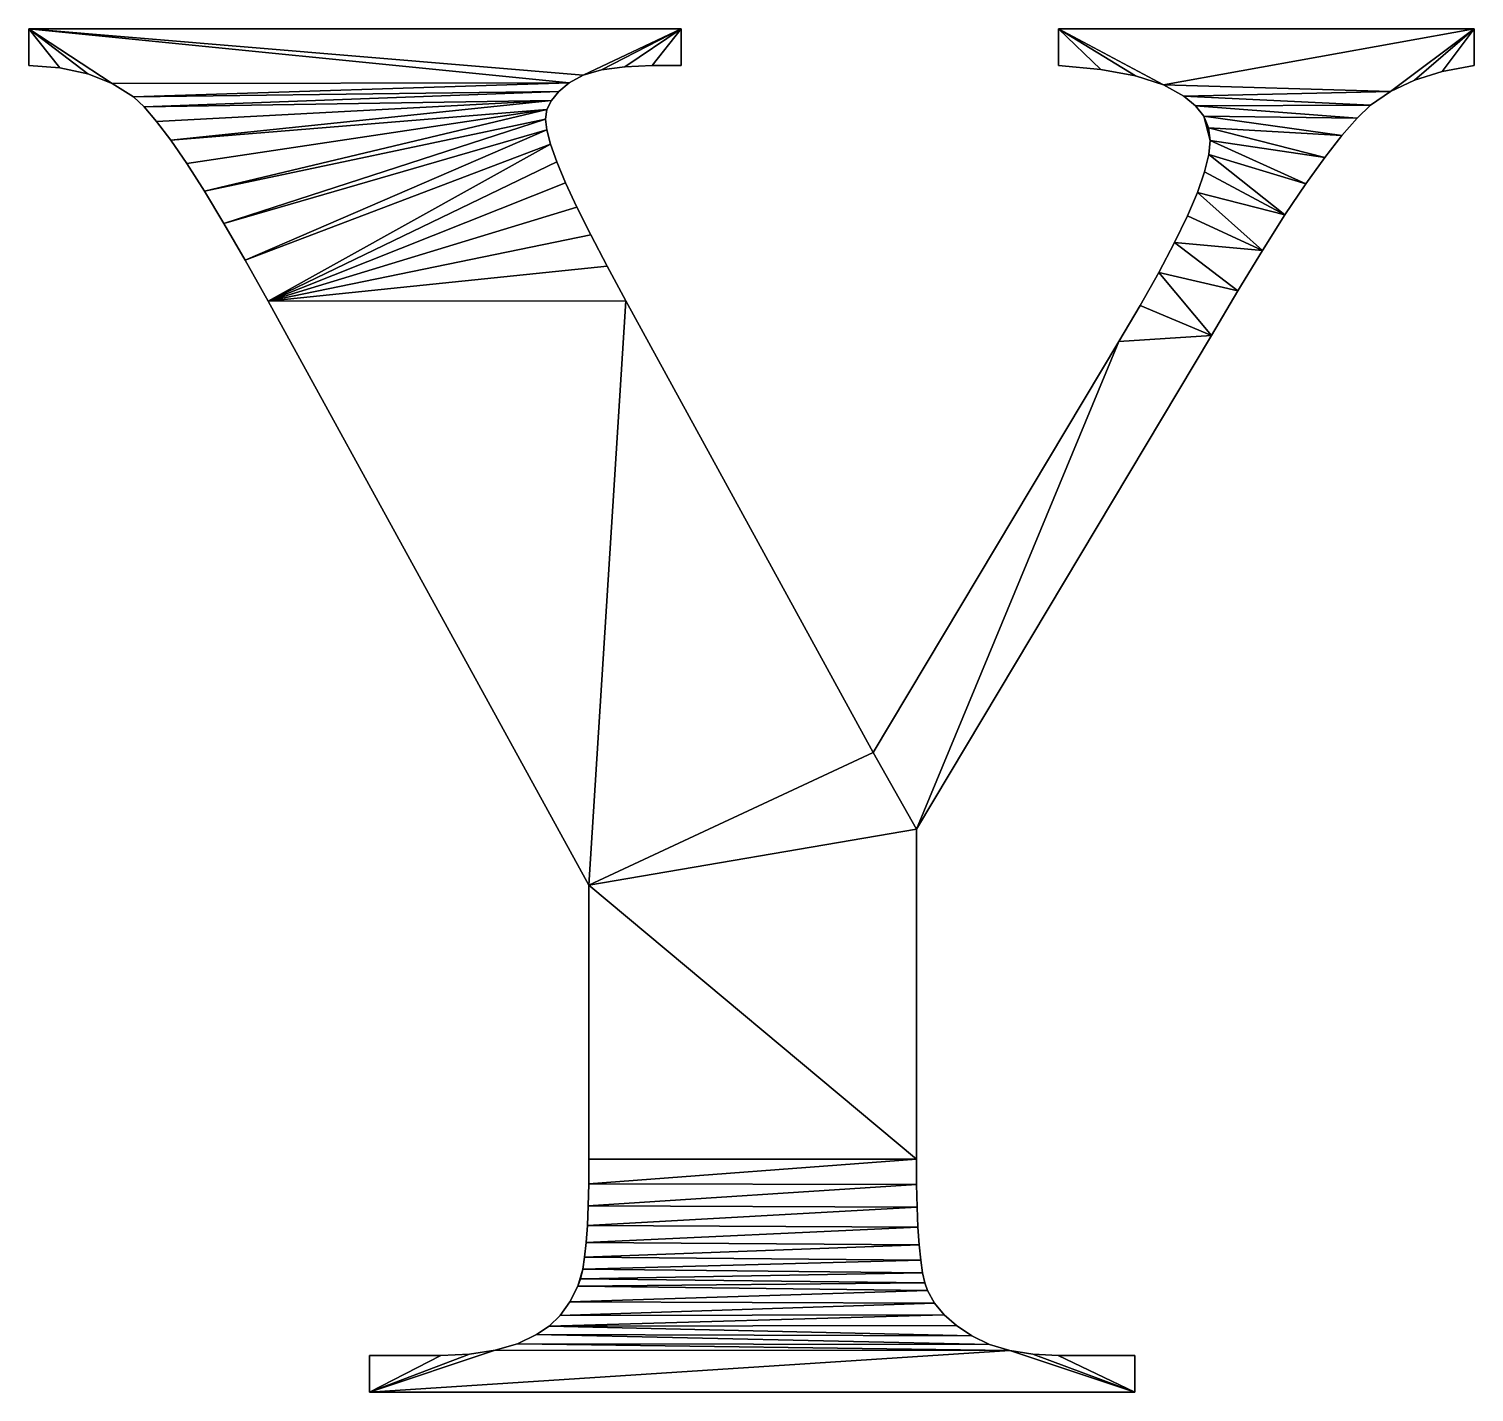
# Model space of a CAD drawing. Header units: metres. Extents: x 0.013 to 1.002, y 0 to 0.933.
import ezdxf

# ---------------------------------------------------------------- set-up
doc = ezdxf.new("R2010")
doc.units = ezdxf.units.M

msp = doc.modelspace()

# ---------------------------------------------------------------- meshes
at = {"layer": 'Armanisoft_0', "linetype": 'CONTINUOUS'}
mesh = msp.add_polyface(dxfattribs=at)
corners = [(0.012523, 0.932927), (0.0696, 0.895599), (0.052829, 0.902265), (0.033803, 0.906324), (0.012523, 0.907774), (0.382211, 0.896015), (0.084119, 0.886325), (0.391811, 0.90116), (0.375161, 0.890058), (0.091418, 0.879513), (0.370124, 0.883948), (0.10964, 0.85675), (0.099925, 0.869655), (0.367103, 0.877685), (0.132694, 0.821802), (0.120563, 0.840799), (0.366096, 0.871267), (0.146032, 0.799758), (0.366955, 0.863851), (0.160578, 0.774669), (0.012523, 0.932927, 0.229421), (0.052829, 0.902265, 0.229421), (0.0696, 0.895599, 0.229421), (0.033803, 0.906324, 0.229421), (0.012523, 0.907774, 0.229421), (0.382211, 0.896015, 0.229421), (0.084119, 0.886325, 0.229421), (0.391811, 0.90116, 0.229421), (0.375161, 0.890058, 0.229421), (0.091418, 0.879513, 0.229421), (0.370124, 0.883948, 0.229421), (0.099925, 0.869655, 0.229421), (0.10964, 0.85675, 0.229421), (0.367103, 0.877685, 0.229421), (0.120563, 0.840799, 0.229421), (0.132694, 0.821802, 0.229421), (0.366096, 0.871267, 0.229421), (0.146032, 0.799758, 0.229421), (0.366955, 0.863851, 0.229421), (0.160578, 0.774669, 0.229421), (0.132694, 0.821802), (0.146032, 0.799758), (0.146032, 0.799758, 0.229421), (0.132694, 0.821802, 0.229421), (0.120563, 0.840799), (0.120563, 0.840799, 0.229421), (0.10964, 0.85675), (0.10964, 0.85675, 0.229421), (0.099925, 0.869655), (0.099925, 0.869655, 0.229421), (0.091418, 0.879513), (0.091418, 0.879513, 0.229421), (0.084119, 0.886325), (0.084119, 0.886325, 0.229421), (0.0696, 0.895599), (0.0696, 0.895599, 0.229421), (0.052829, 0.902265), (0.052829, 0.902265, 0.229421), (0.033803, 0.906324), (0.033803, 0.906324, 0.229421), (0.012523, 0.907774), (0.012523, 0.907774, 0.229421), (0.012523, 0.932927), (0.012523, 0.932927, 0.229421), (0.459029, 0.932927), (0.459029, 0.932927, 0.229421)]
mesh.append_faces([[corners[k] for k in face] for face in [(0, 1, 2), (0, 2, 3), (0, 3, 4), (5, 6, 1), (5, 1, 0), (5, 0, 7), (8, 9, 6), (10, 11, 12), (10, 12, 9), (10, 9, 8), (13, 14, 15), (13, 15, 11), (16, 17, 14), (18, 19, 17), (20, 21, 22), (20, 23, 21), (20, 24, 23), (25, 22, 26), (25, 20, 22), (25, 27, 20), (28, 26, 29), (30, 31, 32), (30, 29, 31), (30, 28, 29), (33, 34, 35), (33, 32, 34), (36, 35, 37), (38, 37, 39), (40, 41, 42, 43), (44, 40, 43, 45), (46, 44, 45, 47), (48, 46, 47, 49), (50, 48, 49, 51), (52, 50, 51, 53), (54, 52, 53, 55), (56, 54, 55, 57), (58, 56, 57, 59), (60, 58, 59, 61), (62, 60, 61, 63), (64, 62, 63, 65)]])
mesh = msp.add_polyface(dxfattribs=at)
corners = [(0.439118, 0.907774), (0.459029, 0.932927), (0.459029, 0.907774), (0.420264, 0.907039), (0.404495, 0.904835), (0.391811, 0.90116), (0.012523, 0.932927), (0.375161, 0.890058), (0.084119, 0.886325), (0.382211, 0.896015), (0.367103, 0.877685), (0.10964, 0.85675), (0.370124, 0.883948), (0.366096, 0.871267), (0.132694, 0.821802), (0.366955, 0.863851), (0.146032, 0.799758), (0.369533, 0.854111), (0.160578, 0.774669), (0.373829, 0.842049), (0.176332, 0.746532), (0.379844, 0.827663), (0.439118, 0.907774, 0.229421), (0.459029, 0.907774, 0.229421), (0.459029, 0.932927, 0.229421), (0.420264, 0.907039, 0.229421), (0.404495, 0.904835, 0.229421), (0.391811, 0.90116, 0.229421), (0.012523, 0.932927, 0.229421), (0.375161, 0.890058, 0.229421), (0.382211, 0.896015, 0.229421), (0.084119, 0.886325, 0.229421), (0.367103, 0.877685, 0.229421), (0.370124, 0.883948, 0.229421), (0.10964, 0.85675, 0.229421), (0.366096, 0.871267, 0.229421), (0.132694, 0.821802, 0.229421), (0.366955, 0.863851, 0.229421), (0.146032, 0.799758, 0.229421), (0.369533, 0.854111, 0.229421), (0.160578, 0.774669, 0.229421), (0.373829, 0.842049, 0.229421), (0.176332, 0.746532, 0.229421), (0.379844, 0.827663, 0.229421), (0.459029, 0.907774), (0.459029, 0.932927), (0.459029, 0.932927, 0.229421), (0.459029, 0.907774, 0.229421), (0.439118, 0.907774), (0.439118, 0.907774, 0.229421), (0.420264, 0.907039), (0.420264, 0.907039, 0.229421), (0.404495, 0.904835), (0.404495, 0.904835, 0.229421), (0.391811, 0.90116), (0.391811, 0.90116, 0.229421), (0.382211, 0.896015), (0.382211, 0.896015, 0.229421), (0.375161, 0.890058), (0.375161, 0.890058, 0.229421), (0.370124, 0.883948), (0.370124, 0.883948, 0.229421), (0.367103, 0.877685), (0.367103, 0.877685, 0.229421), (0.366096, 0.871267), (0.366096, 0.871267, 0.229421), (0.366955, 0.863851), (0.366955, 0.863851, 0.229421), (0.369533, 0.854111), (0.369533, 0.854111, 0.229421), (0.373829, 0.842049), (0.373829, 0.842049, 0.229421), (0.379844, 0.827663), (0.379844, 0.827663, 0.229421), (0.387578, 0.810955), (0.387578, 0.810955, 0.229421), (0.39703, 0.791923), (0.39703, 0.791923, 0.229421)]
mesh.append_faces([[corners[k] for k in face] for face in [(0, 1, 2), (3, 1, 0), (4, 1, 3), (5, 6, 1), (5, 1, 4), (7, 8, 9), (10, 11, 12), (13, 14, 10), (15, 16, 13), (17, 18, 15), (19, 20, 17), (21, 20, 19), (22, 23, 24), (25, 22, 24), (26, 25, 24), (27, 24, 28), (27, 26, 24), (29, 30, 31), (32, 33, 34), (35, 32, 36), (37, 35, 38), (39, 37, 40), (41, 39, 42), (43, 41, 42), (44, 45, 46, 47), (48, 44, 47, 49), (50, 48, 49, 51), (52, 50, 51, 53), (54, 52, 53, 55), (56, 54, 55, 57), (58, 56, 57, 59), (60, 58, 59, 61), (62, 60, 61, 63), (64, 62, 63, 65), (66, 64, 65, 67), (68, 66, 67, 69), (70, 68, 69, 71), (72, 70, 71, 73), (74, 72, 73, 75), (76, 74, 75, 77)]])
mesh = msp.add_polyface(dxfattribs=at)
corners = [(0.805404, 0.80495), (0.856682, 0.781188), (0.796603, 0.786683), (0.812248, 0.821079), (0.817137, 0.835072), (0.872176, 0.805576), (0.82007, 0.846928), (0.821048, 0.856648), (0.886408, 0.826845), (0.819921, 0.865238), (0.899379, 0.844995), (0.816541, 0.873137), (0.788952, 0.89467), (0.944399, 0.890151), (0.803021, 0.886862), (0.717226, 0.932927), (1.00161, 0.932927), (0.769963, 0.900758), (0.746055, 0.905126), (0.717226, 0.907774), (0.796603, 0.786683, 0.229421), (0.839928, 0.75368, 0.229421), (0.856682, 0.781188, 0.229421), (0.805404, 0.80495, 0.229421), (0.812248, 0.821079, 0.229421), (0.817137, 0.835072, 0.229421), (0.872176, 0.805576, 0.229421), (0.82007, 0.846928, 0.229421), (0.821048, 0.856648, 0.229421), (0.886408, 0.826845, 0.229421), (0.819921, 0.865238, 0.229421), (0.899379, 0.844995, 0.229421), (0.816541, 0.873137, 0.229421), (0.788952, 0.89467, 0.229421), (0.803021, 0.886862, 0.229421), (0.944399, 0.890151, 0.229421), (0.717226, 0.932927, 0.229421), (1.00161, 0.932927, 0.229421), (0.769963, 0.900758, 0.229421), (0.746055, 0.905126, 0.229421), (0.717226, 0.907774, 0.229421), (0.796603, 0.786683), (0.785848, 0.76628), (0.785848, 0.76628, 0.229421), (0.796603, 0.786683, 0.229421), (0.805404, 0.80495), (0.805404, 0.80495, 0.229421), (0.812248, 0.821079), (0.812248, 0.821079, 0.229421), (0.817137, 0.835072), (0.817137, 0.835072, 0.229421), (0.82007, 0.846928), (0.82007, 0.846928, 0.229421), (0.821048, 0.856648), (0.821048, 0.856648, 0.229421), (0.819921, 0.865238), (0.819921, 0.865238, 0.229421), (0.816541, 0.873137), (0.816541, 0.873137, 0.229421), (0.810908, 0.880345), (0.810908, 0.880345, 0.229421), (0.803021, 0.886862), (0.803021, 0.886862, 0.229421), (0.788952, 0.89467), (0.788952, 0.89467, 0.229421), (0.769963, 0.900758), (0.769963, 0.900758, 0.229421), (0.746055, 0.905126), (0.746055, 0.905126, 0.229421), (0.717226, 0.907774), (0.717226, 0.907774, 0.229421), (0.717226, 0.932927), (0.717226, 0.932927, 0.229421)]
mesh.append_faces([[corners[k] for k in face] for face in [(0, 1, 2), (3, 1, 0), (4, 5, 3), (6, 5, 4), (7, 8, 6), (9, 10, 7), (11, 9, 7), (12, 13, 14), (15, 16, 12), (15, 12, 17), (15, 17, 18), (15, 18, 19), (20, 21, 22), (23, 20, 22), (24, 23, 22), (25, 24, 26), (27, 25, 26), (28, 27, 29), (30, 28, 31), (32, 28, 30), (33, 34, 35), (36, 33, 37), (36, 38, 33), (36, 39, 38), (36, 40, 39), (41, 42, 43, 44), (45, 41, 44, 46), (47, 45, 46, 48), (49, 47, 48, 50), (51, 49, 50, 52), (53, 51, 52, 54), (55, 53, 54, 56), (57, 55, 56, 58), (59, 57, 58, 60), (61, 59, 60, 62), (63, 61, 62, 64), (65, 63, 64, 66), (67, 65, 66, 68), (69, 67, 68, 70), (71, 69, 70, 72)]])
mesh = msp.add_polyface(dxfattribs=at)
corners = [(0.979841, 0.903675), (1.00161, 0.932927), (1.00161, 0.907774), (0.960771, 0.897801), (0.944399, 0.890151), (0.812248, 0.821079), (0.872176, 0.805576), (0.856682, 0.781188), (0.82007, 0.846928), (0.886408, 0.826845), (0.821048, 0.856648), (0.899379, 0.844995), (0.819921, 0.865238), (0.911089, 0.860024), (0.816541, 0.873137), (0.921538, 0.871935), (0.810908, 0.880345), (0.930726, 0.880726), (0.803021, 0.886862), (0.788952, 0.89467), (0.979841, 0.903675, 0.229421), (1.00161, 0.907774, 0.229421), (1.00161, 0.932927, 0.229421), (0.960771, 0.897801, 0.229421), (0.944399, 0.890151, 0.229421), (0.812248, 0.821079, 0.229421), (0.856682, 0.781188, 0.229421), (0.872176, 0.805576, 0.229421), (0.82007, 0.846928, 0.229421), (0.886408, 0.826845, 0.229421), (0.821048, 0.856648, 0.229421), (0.899379, 0.844995, 0.229421), (0.819921, 0.865238, 0.229421), (0.911089, 0.860024, 0.229421), (0.816541, 0.873137, 0.229421), (0.921538, 0.871935, 0.229421), (0.810908, 0.880345, 0.229421), (0.930726, 0.880726, 0.229421), (0.803021, 0.886862, 0.229421), (0.788952, 0.89467, 0.229421), (1.00161, 0.907774), (1.00161, 0.932927), (1.00161, 0.932927, 0.229421), (1.00161, 0.907774, 0.229421), (0.979841, 0.903675), (0.979841, 0.903675, 0.229421), (0.960771, 0.897801), (0.960771, 0.897801, 0.229421), (0.944399, 0.890151), (0.944399, 0.890151, 0.229421), (0.930726, 0.880726), (0.930726, 0.880726, 0.229421), (0.921538, 0.871935), (0.921538, 0.871935, 0.229421), (0.911089, 0.860024), (0.911089, 0.860024, 0.229421), (0.899379, 0.844995), (0.899379, 0.844995, 0.229421), (0.886408, 0.826845), (0.886408, 0.826845, 0.229421), (0.872176, 0.805576), (0.872176, 0.805576, 0.229421), (0.856682, 0.781188), (0.856682, 0.781188, 0.229421), (0.717226, 0.932927), (0.717226, 0.932927, 0.229421)]
mesh.append_faces([[corners[k] for k in face] for face in [(0, 1, 2), (3, 1, 0), (4, 1, 3), (5, 6, 7), (8, 9, 6), (10, 11, 9), (12, 13, 11), (14, 15, 13), (14, 13, 12), (16, 17, 15), (16, 15, 14), (18, 4, 17), (18, 17, 16), (19, 1, 4), (20, 21, 22), (23, 20, 22), (24, 23, 22), (25, 26, 27), (28, 27, 29), (30, 29, 31), (32, 31, 33), (34, 33, 35), (34, 32, 33), (36, 35, 37), (36, 34, 35), (38, 37, 24), (38, 36, 37), (39, 24, 22), (40, 41, 42, 43), (44, 40, 43, 45), (46, 44, 45, 47), (48, 46, 47, 49), (50, 48, 49, 51), (52, 50, 51, 53), (54, 52, 53, 55), (56, 54, 55, 57), (58, 56, 57, 59), (60, 58, 59, 61), (62, 60, 61, 63), (41, 64, 65, 42)]])
mesh = msp.add_polyface(dxfattribs=at)
corners = [(0.39288, 0.092405), (0.622895, 0.090322), (0.391575, 0.084096), (0.393947, 0.102403), (0.621828, 0.100696), (0.394777, 0.114092), (0.620997, 0.11278), (0.39537, 0.127471), (0.620404, 0.126575), (0.395726, 0.14254), (0.620049, 0.142081), (0.395845, 0.159299), (0.61993, 0.159299), (0.395845, 0.346955), (0.369533, 0.854111), (0.176332, 0.746532), (0.160578, 0.774669), (0.387578, 0.810955), (0.379844, 0.827663), (0.39703, 0.791923), (0.408201, 0.770569), (0.421091, 0.746891), (0.590368, 0.437765), (0.39288, 0.092405, 0.229421), (0.391575, 0.084096, 0.229421), (0.622895, 0.090322, 0.229421), (0.393947, 0.102403, 0.229421), (0.621828, 0.100696, 0.229421), (0.394777, 0.114092, 0.229421), (0.620997, 0.11278, 0.229421), (0.39537, 0.127471, 0.229421), (0.620404, 0.126575, 0.229421), (0.395726, 0.14254, 0.229421), (0.620049, 0.142081, 0.229421), (0.395845, 0.159299, 0.229421), (0.61993, 0.159299, 0.229421), (0.395845, 0.346955, 0.229421), (0.369533, 0.854111, 0.229421), (0.160578, 0.774669, 0.229421), (0.176332, 0.746532, 0.229421), (0.387578, 0.810955, 0.229421), (0.379844, 0.827663, 0.229421), (0.39703, 0.791923, 0.229421), (0.408201, 0.770569, 0.229421), (0.421091, 0.746891, 0.229421), (0.590368, 0.437765, 0.229421), (0.393947, 0.102403), (0.39288, 0.092405), (0.39288, 0.092405, 0.229421), (0.393947, 0.102403, 0.229421), (0.394777, 0.114092), (0.394777, 0.114092, 0.229421), (0.39537, 0.127471), (0.39537, 0.127471, 0.229421), (0.395726, 0.14254), (0.395726, 0.14254, 0.229421), (0.395845, 0.159299), (0.395845, 0.159299, 0.229421), (0.395845, 0.346955), (0.395845, 0.346955, 0.229421), (0.176332, 0.746532), (0.176332, 0.746532, 0.229421), (0.160578, 0.774669), (0.160578, 0.774669, 0.229421), (0.146032, 0.799758), (0.146032, 0.799758, 0.229421), (0.408201, 0.770569), (0.39703, 0.791923), (0.39703, 0.791923, 0.229421), (0.408201, 0.770569, 0.229421), (0.421091, 0.746891), (0.421091, 0.746891, 0.229421), (0.590368, 0.437765), (0.590368, 0.437765, 0.229421)]
mesh.append_faces([[corners[k] for k in face] for face in [(0, 1, 2), (3, 4, 0), (5, 6, 3), (7, 8, 5), (9, 10, 7), (11, 12, 9), (13, 12, 11), (14, 15, 16), (17, 15, 18), (19, 15, 17), (20, 15, 19), (21, 13, 15), (21, 15, 20), (22, 13, 21), (23, 24, 25), (26, 23, 27), (28, 26, 29), (30, 28, 31), (32, 30, 33), (34, 32, 35), (36, 34, 35), (37, 38, 39), (40, 41, 39), (42, 40, 39), (43, 42, 39), (44, 39, 36), (44, 43, 39), (45, 44, 36), (46, 47, 48, 49), (50, 46, 49, 51), (52, 50, 51, 53), (54, 52, 53, 55), (56, 54, 55, 57), (58, 56, 57, 59), (60, 58, 59, 61), (62, 60, 61, 63), (64, 62, 63, 65), (66, 67, 68, 69), (70, 66, 69, 71), (72, 70, 71, 73)]])
mesh = msp.add_polyface(dxfattribs=at)
corners = [(0.39288, 0.092405), (0.621828, 0.100696), (0.622895, 0.090322), (0.393947, 0.102403), (0.620997, 0.11278), (0.394777, 0.114092), (0.620404, 0.126575), (0.39537, 0.127471), (0.620049, 0.142081), (0.395726, 0.14254), (0.61993, 0.159299), (0.395845, 0.346955), (0.61993, 0.385205), (0.590368, 0.437765), (0.75847, 0.719062), (0.821912, 0.723053), (0.773137, 0.743739), (0.785848, 0.76628), (0.839928, 0.75368), (0.796603, 0.786683), (0.856682, 0.781188), (0.39288, 0.092405, 0.229421), (0.622895, 0.090322, 0.229421), (0.621828, 0.100696, 0.229421), (0.393947, 0.102403, 0.229421), (0.620997, 0.11278, 0.229421), (0.394777, 0.114092, 0.229421), (0.620404, 0.126575, 0.229421), (0.39537, 0.127471, 0.229421), (0.620049, 0.142081, 0.229421), (0.395726, 0.14254, 0.229421), (0.61993, 0.159299, 0.229421), (0.395845, 0.346955, 0.229421), (0.61993, 0.385205, 0.229421), (0.590368, 0.437765, 0.229421), (0.75847, 0.719062, 0.229421), (0.821912, 0.723053, 0.229421), (0.773137, 0.743739, 0.229421), (0.785848, 0.76628, 0.229421), (0.839928, 0.75368, 0.229421), (0.796603, 0.786683, 0.229421), (0.839928, 0.75368), (0.856682, 0.781188), (0.856682, 0.781188, 0.229421), (0.839928, 0.75368, 0.229421), (0.821912, 0.723053), (0.821912, 0.723053, 0.229421), (0.61993, 0.385205), (0.61993, 0.385205, 0.229421), (0.61993, 0.159299), (0.61993, 0.159299, 0.229421), (0.620049, 0.142081), (0.620049, 0.142081, 0.229421), (0.620404, 0.126575), (0.620404, 0.126575, 0.229421), (0.620997, 0.11278), (0.620997, 0.11278, 0.229421), (0.621828, 0.100696), (0.621828, 0.100696, 0.229421), (0.622895, 0.090322), (0.622895, 0.090322, 0.229421), (0.6242, 0.08166), (0.6242, 0.08166, 0.229421), (0.75847, 0.719062), (0.590368, 0.437765), (0.590368, 0.437765, 0.229421), (0.75847, 0.719062, 0.229421), (0.773137, 0.743739), (0.773137, 0.743739, 0.229421), (0.785848, 0.76628), (0.785848, 0.76628, 0.229421)]
mesh.append_faces([[corners[k] for k in face] for face in [(0, 1, 2), (3, 4, 1), (5, 6, 4), (7, 8, 6), (9, 10, 8), (11, 12, 10), (13, 12, 11), (14, 15, 12), (14, 12, 13), (16, 15, 14), (17, 18, 15), (17, 15, 16), (19, 20, 18), (19, 18, 17), (21, 22, 23), (24, 23, 25), (26, 25, 27), (28, 27, 29), (30, 29, 31), (32, 31, 33), (34, 32, 33), (35, 33, 36), (35, 34, 33), (37, 35, 36), (38, 36, 39), (38, 37, 36), (40, 38, 39), (41, 42, 43, 44), (45, 41, 44, 46), (47, 45, 46, 48), (49, 47, 48, 50), (51, 49, 50, 52), (53, 51, 52, 54), (55, 53, 54, 56), (57, 55, 56, 58), (59, 57, 58, 60), (61, 59, 60, 62), (63, 64, 65, 66), (67, 63, 66, 68), (69, 67, 68, 70)]])
mesh = msp.add_polyface(dxfattribs=at)
corners = [(0.294551, 0.025152), (0.245692, 0), (0.245692, 0.025152), (0.314119, 0.02604), (0.331554, 0.028701), (0.683881, 0.0285), (0.346858, 0.033137), (0.360029, 0.039348), (0.66996, 0.032684), (0.368609, 0.045071), (0.657768, 0.038542), (0.376173, 0.052513), (0.638878, 0.052968), (0.382721, 0.061672), (0.632258, 0.060959), (0.388254, 0.072549), (0.627521, 0.069469), (0.390033, 0.077478), (0.625742, 0.074709), (0.391575, 0.084096), (0.6242, 0.08166), (0.294551, 0.025152, 0.229421), (0.245692, 0.025152, 0.229421), (0.245692, 0, 0.229421), (0.314119, 0.02604, 0.229421), (0.331554, 0.028701, 0.229421), (0.683881, 0.0285, 0.229421), (0.346858, 0.033137, 0.229421), (0.360029, 0.039348, 0.229421), (0.66996, 0.032684, 0.229421), (0.368609, 0.045071, 0.229421), (0.657768, 0.038542, 0.229421), (0.376173, 0.052513, 0.229421), (0.638878, 0.052968, 0.229421), (0.382721, 0.061672, 0.229421), (0.632258, 0.060959, 0.229421), (0.388254, 0.072549, 0.229421), (0.627521, 0.069469, 0.229421), (0.390033, 0.077478, 0.229421), (0.625742, 0.074709, 0.229421), (0.391575, 0.084096, 0.229421), (0.6242, 0.08166, 0.229421), (0.245692, 0.025152), (0.245692, 0), (0.245692, 0, 0.229421), (0.245692, 0.025152, 0.229421), (0.294551, 0.025152), (0.294551, 0.025152, 0.229421), (0.314119, 0.02604), (0.314119, 0.02604, 0.229421), (0.331554, 0.028701), (0.331554, 0.028701, 0.229421), (0.346858, 0.033137), (0.346858, 0.033137, 0.229421), (0.360029, 0.039348), (0.360029, 0.039348, 0.229421), (0.368609, 0.045071), (0.368609, 0.045071, 0.229421), (0.376173, 0.052513), (0.376173, 0.052513, 0.229421), (0.382721, 0.061672), (0.382721, 0.061672, 0.229421), (0.388254, 0.072549), (0.388254, 0.072549, 0.229421), (0.390033, 0.077478), (0.390033, 0.077478, 0.229421), (0.391575, 0.084096), (0.391575, 0.084096, 0.229421), (0.39288, 0.092405), (0.39288, 0.092405, 0.229421)]
mesh.append_faces([[corners[k] for k in face] for face in [(0, 1, 2), (3, 1, 0), (4, 5, 1), (4, 1, 3), (6, 5, 4), (7, 8, 6), (9, 10, 7), (11, 12, 9), (13, 14, 11), (15, 16, 13), (17, 18, 15), (19, 20, 17), (19, 17, 15), (21, 22, 23), (24, 21, 23), (25, 23, 26), (25, 24, 23), (27, 25, 26), (28, 27, 29), (30, 28, 31), (32, 30, 33), (34, 32, 35), (36, 34, 37), (38, 36, 39), (40, 38, 41), (40, 36, 38), (42, 43, 44, 45), (46, 42, 45, 47), (48, 46, 47, 49), (50, 48, 49, 51), (52, 50, 51, 53), (54, 52, 53, 55), (56, 54, 55, 57), (58, 56, 57, 59), (60, 58, 59, 61), (62, 60, 61, 63), (64, 62, 63, 65), (66, 64, 65, 67), (68, 66, 67, 69)]])
mesh = msp.add_polyface(dxfattribs=at)
corners = [(0.76932, 0), (0.683881, 0.0285), (0.699531, 0.025989), (0.716908, 0.025152), (0.76932, 0.025152), (0.245692, 0), (0.346858, 0.033137), (0.66996, 0.032684), (0.360029, 0.039348), (0.657768, 0.038542), (0.368609, 0.045071), (0.638878, 0.052968), (0.647381, 0.045495), (0.376173, 0.052513), (0.632258, 0.060959), (0.382721, 0.061672), (0.627521, 0.069469), (0.388254, 0.072549), (0.625742, 0.074709), (0.390033, 0.077478), (0.6242, 0.08166), (0.391575, 0.084096), (0.622895, 0.090322), (0.76932, 0, 0.229421), (0.699531, 0.025989, 0.229421), (0.683881, 0.0285, 0.229421), (0.716908, 0.025152, 0.229421), (0.76932, 0.025152, 0.229421), (0.245692, 0, 0.229421), (0.346858, 0.033137, 0.229421), (0.66996, 0.032684, 0.229421), (0.360029, 0.039348, 0.229421), (0.657768, 0.038542, 0.229421), (0.368609, 0.045071, 0.229421), (0.647381, 0.045495, 0.229421), (0.638878, 0.052968, 0.229421), (0.376173, 0.052513, 0.229421), (0.632258, 0.060959, 0.229421), (0.382721, 0.061672, 0.229421), (0.627521, 0.069469, 0.229421), (0.388254, 0.072549, 0.229421), (0.625742, 0.074709, 0.229421), (0.390033, 0.077478, 0.229421), (0.6242, 0.08166, 0.229421), (0.391575, 0.084096, 0.229421), (0.622895, 0.090322, 0.229421), (0.625742, 0.074709), (0.6242, 0.08166), (0.6242, 0.08166, 0.229421), (0.625742, 0.074709, 0.229421), (0.627521, 0.069469), (0.627521, 0.069469, 0.229421), (0.632258, 0.060959), (0.632258, 0.060959, 0.229421), (0.638878, 0.052968), (0.638878, 0.052968, 0.229421), (0.647381, 0.045495), (0.647381, 0.045495, 0.229421), (0.657768, 0.038542), (0.657768, 0.038542, 0.229421), (0.66996, 0.032684), (0.66996, 0.032684, 0.229421), (0.683881, 0.0285), (0.683881, 0.0285, 0.229421), (0.699531, 0.025989), (0.699531, 0.025989, 0.229421), (0.716908, 0.025152), (0.716908, 0.025152, 0.229421), (0.76932, 0.025152), (0.76932, 0.025152, 0.229421), (0.76932, 0), (0.76932, 0, 0.229421), (0.245692, 0), (0.245692, 0, 0.229421)]
mesh.append_faces([[corners[k] for k in face] for face in [(0, 1, 2), (0, 2, 3), (0, 3, 4), (5, 1, 0), (6, 7, 1), (8, 9, 7), (10, 11, 12), (10, 12, 9), (13, 14, 11), (15, 16, 14), (17, 18, 16), (19, 20, 18), (21, 22, 20), (23, 24, 25), (23, 26, 24), (23, 27, 26), (28, 23, 25), (29, 25, 30), (31, 30, 32), (33, 34, 35), (33, 32, 34), (36, 35, 37), (38, 37, 39), (40, 39, 41), (42, 41, 43), (44, 43, 45), (46, 47, 48, 49), (50, 46, 49, 51), (52, 50, 51, 53), (54, 52, 53, 55), (56, 54, 55, 57), (58, 56, 57, 59), (60, 58, 59, 61), (62, 60, 61, 63), (64, 62, 63, 65), (66, 64, 65, 67), (68, 66, 67, 69), (70, 68, 69, 71), (72, 70, 71, 73)]])

doc.saveas('drawing.dxf')
